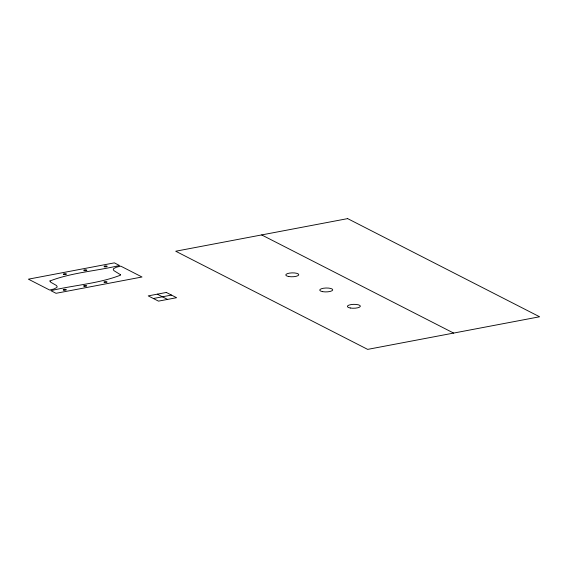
<?xml version="1.0" encoding="UTF-8"?>
<svg xmlns="http://www.w3.org/2000/svg" width="568" height="568" viewBox="0 0 568 568"><rect width="100%" height="100%" fill="white"/><g stroke="black" fill="none" stroke-linecap="round" stroke-linejoin="round"><path stroke-width="0.85" d="M153.36 298.512L171.458 295.076M261.678 234.925L453.633 333.075M157.279 294.167L167.546 299.421M49.906 280.997L50.737 282.225L56.324 285.42L57.127 286.421L56.921 287.444L53.925 288.991L49.615 290.021L28.4 279.172L114.367 262.863L119.5 265.49C96.553 271.064 71.888 272.448 49.906 280.997M120.522 274.749L120.501 275.168C98.52 283.723 73.854 285.101 50.907 290.681L56.04 293.301L142.007 276.999L120.792 266.151L116.483 267.173L113.486 268.721L113.281 269.743L114.083 270.744L120.522 274.749M347.644 218.616L175.711 251.226L367.666 349.384L539.6 316.774L347.644 218.616M166.332 292.456L148.227 295.885L158.493 301.132L176.591 297.703L166.332 292.456M64.042 274.521A1.562 0.469 -1.2 0 0 66.463 274.117A1.562 0.469 -1.2 0 0 64.212 273.712A1.562 0.469 -1.2 0 0 64.042 274.521M104.64 282.459A1.562 0.469 -1.2 0 0 107.061 282.048A1.562 0.469 -1.2 0 0 104.81 281.643A1.562 0.469 -1.2 0 0 104.64 282.459M84.277 286.322A1.562 0.469 -1.2 0 0 86.698 285.91A1.562 0.469 -1.2 0 0 84.447 285.505A1.562 0.469 -1.2 0 0 84.277 286.322M63.921 290.184A1.562 0.469 -1.2 0 0 66.342 289.772A1.562 0.469 -1.2 0 0 64.092 289.368A1.562 0.469 -1.2 0 0 63.921 290.184M84.398 270.659A1.562 0.469 -1.2 0 0 86.826 270.254A1.562 0.469 -1.2 0 0 84.568 269.85A1.562 0.469 -1.2 0 0 84.398 270.659M104.761 266.797A1.562 0.469 -1.2 0 0 107.182 266.392A1.562 0.469 -1.2 0 0 104.931 265.987A1.562 0.469 -1.2 0 0 104.761 266.797M350.264 307.998A6.504 1.952 -1.2 0 0 360.353 306.301A6.504 1.952 -1.2 0 0 350.974 304.604A6.504 1.952 -1.2 0 0 350.264 307.998M288.693 276.517A6.504 1.952 -1.2 0 0 298.782 274.82A6.504 1.952 -1.2 0 0 289.403 273.123A6.504 1.952 -1.2 0 0 288.693 276.517M322.645 291.654A6.504 1.952 -1.2 0 0 332.734 289.957A6.504 1.952 -1.2 0 0 323.355 288.26A6.504 1.952 -1.2 0 0 322.645 291.654"/></g></svg>
